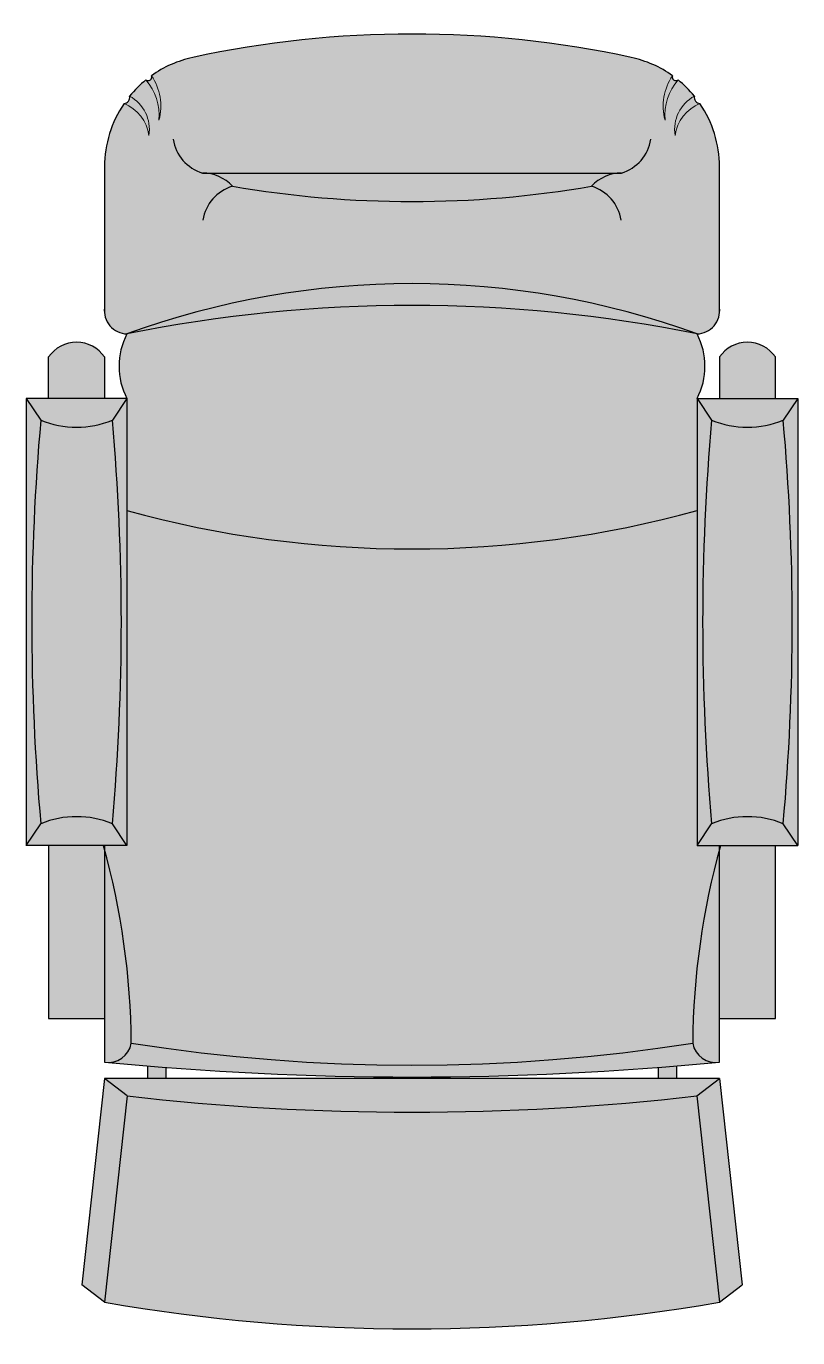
# Model space of a CAD drawing. Header units: metres. Extents: x 288.7 to 299.7, y 162.6 to 172.2.
# Drawn here: x 288.804 to 289.494, y 162.665 to 163.839 of the extents above; entities that cross this region are included whole.
import ezdxf

# ---------------------------------------------------------------- set-up
doc = ezdxf.new("R2010")
doc.units = ezdxf.units.M
doc.linetypes.add('HIDDEN2', pattern=[4.762499999999999, 3.175, -1.5875])
doc.layers.add('estofado', color=7, linetype='Continuous', lineweight=25)

# ---------------------------------------------------------------- blocks, each defined once
blk = doc.blocks.new('poltrona do Papai Grando')
at = {"layer": 'estofado', "ltscale": 0.2}
h = blk.add_hatch(color=256, dxfattribs=at)
h.set_gradient(color1=(211, 154, 90), color2=(229, 196, 158), one_color=1, tint=0.7599999904632568, name='CURVED')
h.paths.add_polyline_path([(0.2575062743808303, 1.096469031270829, 0.2674859538237799), (0.2353266266661649, 1.067974843419222, -0.3182466056640203), (0.2525179910738871, 1.103138972831005, 0.05163546287035863), (0.2379291512100963, 1.117681853767294, 0.201122898190206), (0.2262912216898485, 1.081667855315118, -0.2203343146613381), (0.2330614836741915, 1.121382755720333, 0.1019988306593014), (0.1961289889534328, 1.137707263217067, 0.1068511099730987), (-0.1961289889570708, 1.13770726323196, 0.1019988306675788), (-0.23306148367476, 1.121382755720276, -0.2203343146640432), (-0.2262912216904169, 1.081667855314606, 0.2011228981927105), (-0.2379291512106647, 1.117681853767237, 0.05163546287014718), (-0.2525179910744555, 1.103138972831005, -0.3182466056670801), (-0.235326626666847, 1.067974843418824, 0.2674859538254787), (-0.2575062743813987, 1.096469031270772, 0.1512587522375406), (-0.2750000000003183, 1.039964919139379), (-0.2750000000002046, 1.034300218747148), (-0.1873476936502811, 1.034300218747092, -0.002952736956715814), (-0.186929901297276, 1.034300218747205), (0.1869299012965939, 1.034300218747205, -0.00295273682413949), (0.1873476936308407, 1.034300218747205), (0.2749999999996362, 1.034300218747262), (0.2749999999996362, 1.039964919139322, 0.1512587522376448)])
h = blk.add_hatch(color=256, dxfattribs=at)
h.set_gradient(color1=(211, 154, 90), color2=(169, 111, 45), one_color=1, tint=0.4199999868869781, name='INVCURVED')
h.paths.add_polyline_path([(-0.2330614836748737, 1.121382755720447, -0.8034535012659603), (-0.2379291512106647, 1.117681853767181, -0.2011228981923988), (-0.2262912216904169, 1.081667855314606, 0.2203343146651717)])
h = blk.add_hatch(color=256, dxfattribs=at)
h.set_gradient(color1=(211, 154, 90), color2=(169, 111, 45), one_color=1, tint=0.4199999868869781, name='INVCURVED')
h.paths.add_polyline_path([(0.23792915121021, 1.117681853767408, -0.8034535012504704), (0.2330614836741915, 1.121382755720333, 0.2203343146610003), (0.2262912216898485, 1.081667855315175, -0.2011228981907191)])
h = blk.add_hatch(color=256, dxfattribs=at)
h.set_gradient(color1=(211, 154, 90), color2=(169, 111, 45), one_color=1, tint=0.4199999868869781, name='INVCURVED')
h.paths.add_polyline_path([(-0.2353266266667332, 1.067974843418823, 0.3182466056673517), (-0.2525179910744315, 1.103138972830988, -0.4555366156056263), (-0.2575062743813997, 1.096469031270772, -0.2674859538260895)])
h = blk.add_hatch(color=256, dxfattribs=at)
h.set_gradient(color1=(211, 154, 90), color2=(169, 111, 45), one_color=1, tint=0.4199999868869781, name='INVCURVED')
h.paths.add_polyline_path([(0.2525179910738675, 1.103138972831009, 0.318246605663952), (0.2353266266662173, 1.0679748434192, -0.267485953823273), (0.2575062743808313, 1.096469031270772, -0.455536615606773)])
h = blk.add_hatch(color=256, dxfattribs=at)
h.set_gradient(color1=(211, 154, 90), color2=(229, 196, 158), one_color=1, tint=0.7599999904632568, name='CURVED')
h.paths.add_polyline_path([(0.2749999999997499, 1.034300218747319), (0.1869299012965939, 1.034300218747205, 0.2130689696332129), (0.1606656974983025, 1.022389270055044, -0.08445436514259291), (-0.1606656974989846, 1.0223892700551, 0.2130689696330227), (-0.186929901297276, 1.034300218747205), (-0.1873476936502811, 1.034300218747205), (-0.2750000000003183, 1.034300218747035), (-0.2750000000003183, 0.9085701830952075, 0.3672238303882463), (-0.2550000000010186, 0.8902902520305815, -0.1767105893704423), (0.2549999999998818, 0.8902902520306952, 0.3672238304066144), (0.2749999999997499, 0.9085701830962307)])
h = blk.add_hatch(color=256, dxfattribs=at)
h.set_gradient(color1=(211, 154, 90), color2=(169, 111, 45), one_color=1, tint=0.4199999868869781, name='INVCURVED')
h.paths.add_polyline_path([(-0.1869299012949257, 1.034300218747205, -0.2130689696156331), (-0.1606656974989822, 1.022389270055098, 0.08445436514260002), (0.1606656974983023, 1.0223892700551, -0.2130689696155784), (0.1869299012942394, 1.034300218747205)])
h = blk.add_hatch(color=256, dxfattribs=at)
h.set_gradient(color1=(211, 154, 90), color2=(169, 111, 45), one_color=1, tint=0.4199999868869781, name='INVCURVED')
h.paths.add_polyline_path([(-0.2550000000003563, 0.8902902520307708, -0.09977883114233686), (0.2549999999998133, 0.8902902520306055, 0.1767105893701612)])
h = blk.add_hatch(color=256, dxfattribs=at)
h.set_gradient(color1=(211, 154, 90), color2=(229, 196, 158), one_color=1, tint=0.7599999904632568, name='CURVED')
h.paths.add_polyline_path([(-0.2550000000004439, 0.8902902520307534, 0.242781453603335), (-0.2550000000004502, 0.8325436522133102), (-0.2550000000004217, 0.7322122147303313, 0.1347357904892132), (0.2549999999997395, 0.732212214730331), (0.2549999999997681, 0.8325436522131326, 0.2427814536033447), (0.2549999999998836, 0.890290252030578, 0.09977883114236837)])
h = blk.add_hatch(color=256, dxfattribs=at)
h.set_gradient(color1=(211, 154, 90), color2=(229, 196, 158), one_color=1, tint=0.7599999904632568, name='CYLINDER')
h.paths.add_polyline_path([(-0.3250000000002728, 0.8325436522131326), (-0.275000000000432, 0.8325436522131328), (-0.275000000000432, 0.8697127252515315, 0.5245641704935581), (-0.3250000000002728, 0.8697127252517021)])
h = blk.add_hatch(color=256, dxfattribs=at)
h.set_gradient(color1=(211, 154, 90), color2=(229, 196, 158), one_color=1, tint=0.7599999904632568, name='CYLINDER')
h.paths.add_polyline_path([(0.2749999999997499, 0.8325436522131326), (0.3249999999995907, 0.8325436522131328), (0.3249999999995907, 0.8697127252517021, 0.5245641704935583), (0.2749999999997499, 0.8697127252515315)])
h = blk.add_hatch(color=256, dxfattribs=at)
h.set_gradient(color1=(211, 154, 90), color2=(229, 196, 158), one_color=1, tint=0.7599999904632568, name='SPHERICAL')
h.paths.add_polyline_path([(-0.3320010575904462, 0.813102513206104), (-0.3450000000002547, 0.8325436522131326), (-0.3450000000002547, 0.4325436522131553), (-0.3320010575904462, 0.451984791220184, -0.04466047626634569)])
h = blk.add_hatch(color=256, dxfattribs=at)
h.set_gradient(color1=(211, 154, 90), color2=(229, 196, 158), one_color=1, tint=0.7599999904632568, name='SPHERICAL')
h.paths.add_polyline_path([(-0.3320010575904462, 0.813102513206104, 0.1984322505648928), (-0.267998942410145, 0.813102513206104), (-0.2550000000003366, 0.8325436522131326), (-0.3450000000002548, 0.8325436522131328)])
h = blk.add_hatch(color=256, dxfattribs=at)
h.set_gradient(color1=(211, 154, 90), color2=(229, 196, 158), one_color=1, tint=0.7599999904632568, name='SPHERICAL')
h.paths.add_polyline_path([(-0.267998942410145, 0.813102513206104, -0.0446604762663457), (-0.267998942410145, 0.451984791220184), (-0.2550000000003365, 0.4325436522131554), (-0.2550000000004502, 0.8325436522129623)])
h = blk.add_hatch(color=256, dxfattribs=at)
h.set_gradient(color1=(211, 154, 90), color2=(229, 196, 158), one_color=1, tint=0.7599999904632568, name='SPHERICAL')
h.paths.add_polyline_path([(0.3320010575897641, 0.813102513206104), (0.3449999999995725, 0.8325436522131326), (0.2549999999996543, 0.8325436522131328), (0.2679989424094629, 0.813102513206104, 0.1984322505648929)])
h = blk.add_hatch(color=256, dxfattribs=at)
h.set_gradient(color1=(211, 154, 90), color2=(229, 196, 158), one_color=1, tint=0.7599999904632568, name='SPHERICAL')
h.paths.add_polyline_path([(0.2679989424094629, 0.813102513206104), (0.2549999999997681, 0.8325436522129628), (0.2549999999996544, 0.4325436522131553), (0.2679989424094629, 0.451984791220184, -0.04466047626634569)])
h = blk.add_hatch(color=256, dxfattribs=at)
h.set_gradient(color1=(211, 154, 90), color2=(229, 196, 158), one_color=1, tint=0.7599999904632568, name='SPHERICAL')
h.paths.add_polyline_path([(0.3320010575897641, 0.813102513206104, -0.0446604762663457), (0.3320010575897641, 0.451984791220184), (0.3449999999995726, 0.4325436522131554), (0.3449999999995726, 0.8325436522131326)])
h = blk.add_hatch(color=256, dxfattribs=at)
h.set_gradient(color1=(211, 154, 90), color2=(229, 196, 158), one_color=1, tint=0.7599999904632568)
h.paths.add_polyline_path([(-0.3320010575905049, 0.4519847912208418, -0.1984322505646952), (-0.2679989424102626, 0.4519847912206329, 0.04466047626632319), (-0.2679989424101792, 0.8131025132063717, -0.198432250564779), (-0.3320010575904465, 0.8131025132061042, 0.04466047626626403)])
h = blk.add_hatch(color=256, dxfattribs=at)
h.set_gradient(color1=(211, 154, 90), color2=(229, 196, 158), one_color=1, tint=0.7599999904632568)
h.paths.add_polyline_path([(0.267998942409429, 0.4519847912205703, -0.1984322505649799), (0.3320010575897562, 0.4519847912208694, 0.04466047626626009), (0.332001057589754, 0.8131025132060999, -0.1984322505644588), (0.2679989424095822, 0.8131025132063365, 0.04466047626632658)])
h = blk.add_hatch(color=256, dxfattribs=at)
h.set_gradient(color1=(211, 154, 90), color2=(229, 196, 158), one_color=1, tint=0.7599999904632568, name='CURVED')
h.paths.add_polyline_path([(0.2510448788162453, 0.2556677196425457, -0.06442941403424084), (0.2749999999997499, 0.4294286821768755), (0.2749999999997499, 0.4325436522130985), (0.2549999999996544, 0.4325436522130985), (0.2549999999997395, 0.7322122147303313, -0.1347357904892132), (-0.2550000000004217, 0.7322122147303312), (-0.2550000000003366, 0.4325436522130987), (-0.2750000000003183, 0.4325436522130986), (-0.2750000000003183, 0.4294286821764576, -0.06442941403406853), (-0.2510448788169277, 0.2556677196425817, 0.07840833913533811)])
h = blk.add_hatch(color=256, dxfattribs=at)
h.set_gradient(color1=(211, 154, 90), color2=(229, 196, 158), one_color=1, tint=0.7599999904632568, name='SPHERICAL')
h.paths.add_polyline_path([(-0.3320010575904462, 0.451984791220184), (-0.3450000000002926, 0.4325436522130986), (-0.2550000000002985, 0.4325436522130985), (-0.267998942410145, 0.451984791220184, 0.1984322505648928)])
h = blk.add_hatch(color=256, dxfattribs=at)
h.set_gradient(color1=(211, 154, 90), color2=(229, 196, 158), one_color=1, tint=0.7599999904632568, name='SPHERICAL')
h.paths.add_polyline_path([(0.3320010575897641, 0.451984791220184, 0.1984322505648927), (0.2679989424094629, 0.451984791220184), (0.2549999999996164, 0.4325436522130986), (0.3449999999996106, 0.4325436522130986)])
h = blk.add_hatch(color=256, dxfattribs=at)
h.set_gradient(color1=(211, 154, 90), color2=(229, 196, 158), one_color=1, tint=0.7599999904632568, name='CYLINDER')
h.paths.add_polyline_path([(-0.2750000000003183, 0.4294286821764577, 0.001181655452127135), (-0.2758555345891064, 0.4325436522130985), (-0.3250000000002728, 0.4325436522130985), (-0.3250000000002728, 0.2775977228534998), (-0.2750000000003183, 0.2775977228533861)])
h = blk.add_hatch(color=256, dxfattribs=at)
h.set_gradient(color1=(211, 154, 90), color2=(169, 111, 45), one_color=1, tint=0.4199999868869781, name='INVCURVED')
h.paths.add_polyline_path([(-0.2750000000003183, 0.2386638634000633, 0.0002487752736579468), (-0.2721744257262794, 0.2383916164482173, 0.3726067207427965), (-0.2510448788169276, 0.255667719642592, 0.06442941403406469), (-0.2750000000003183, 0.4294286821764574)])
h = blk.add_hatch(color=256, dxfattribs=at)
h.set_gradient(color1=(211, 154, 90), color2=(169, 111, 45), one_color=1, tint=0.4199999868869781, name='INVCURVED')
h.paths.add_polyline_path([(0.2510448788162455, 0.2556677196425913, 0.3726067207453157), (0.2721744257257824, 0.2383916164482225, 0.0002487752736516562), (0.2749999999997499, 0.2386638634000615), (0.2749999999997498, 0.4294286821768746, 0.06442941403422378)])
h = blk.add_hatch(color=256, dxfattribs=at)
h.set_gradient(color1=(211, 154, 90), color2=(229, 196, 158), one_color=1, tint=0.7599999904632568, name='CYLINDER')
h.paths.add_polyline_path([(0.3249999999997045, 0.4325436522130987), (0.2758555345884243, 0.4325436522130985, 0.00118165545196893), (0.2749999999997499, 0.429428682176875), (0.2749999999997499, 0.2775977228533862), (0.3249999999998181, 0.2775977228534998)])
h = blk.add_hatch(color=256, dxfattribs=at)
h.set_gradient(color1=(211, 154, 90), color2=(169, 111, 45), one_color=1, tint=0.4199999868869781, name='INVCURVED')
h.paths.add_polyline_path([(-0.2510448788169293, 0.2556677196425818, -0.372606720745184), (-0.2721744257264644, 0.2383916164482225, 0.04781486740149988), (0.2721744257258016, 0.238391616448223, -0.372606720744962), (0.2510448788162533, 0.2556677196425469, -0.07840833913533965)])
for points in [[(-0.2200532137401296, 0.2239042877285442), (-0.2200532137401296, 0.233345186396491, -0.001605651498578611), (-0.2364893598506796, 0.2348112867111354), (-0.2364893598506796, 0.2239042877285442)], [(0.2200532137401296, 0.233345186396491, 0.001605651498578611), (0.2364893598506796, 0.2348112867111354), (0.2364893598506796, 0.2239042877285442), (0.220053213740016, 0.2239042877285442)]]:
    blk.add_hatch(color=256, dxfattribs=at).paths.add_polyline_path(points)
h = blk.add_hatch(color=256, dxfattribs=at)
h.set_gradient(color1=(211, 154, 90), color2=(169, 111, 45), one_color=1, tint=0.4199999868869781, name='INVCURVED')
h.paths.add_polyline_path([(-0.2547724728377716, 0.2083848134047912), (-0.274999999999983, 0.2239042877285486), (-0.2952275271621886, 0.03942376205236985), (-0.2749999999999773, 0.02390428772861243)])
h = blk.add_hatch(color=256, dxfattribs=at)
h.set_gradient(color1=(211, 154, 90), color2=(169, 111, 45), one_color=1, tint=0.4199999868869781, name='INVCURVED')
h.paths.add_polyline_path([(-0.2749999999999773, 0.2239042877285442), (-0.2547724728377716, 0.2083848134047912, 0.0568635959874333), (0.2547724728377317, 0.2083848134047606), (0.2750000000000514, 0.2239042877286011)])
h = blk.add_hatch(color=256, dxfattribs=at)
h.set_gradient(color1=(211, 154, 90), color2=(169, 111, 45), one_color=1, tint=0.4199999868869781, name='INVCURVED')
h.paths.add_polyline_path([(0.2547724728377717, 0.2083848134047912), (0.2749999999999773, 0.02390428772861242), (0.2952275271621886, 0.03942376205236983), (0.274999999999983, 0.2239042877285486)])
h = blk.add_hatch(color=256, dxfattribs=at)
h.set_gradient(color1=(211, 154, 90), color2=(229, 196, 158), one_color=1, tint=0.7599999904632568, name='CURVED')
h.paths.add_polyline_path([(-0.2547724728377715, 0.2083848134047916), (-0.2749999999999773, 0.02390428772861242, 0.08692468264951002), (0.2749999999999773, 0.02390428772861242), (0.2547724728377716, 0.2083848134047912, -0.05686359598743781)])
for p, q in [((-0.2750000000003183, 1.039964919139436), (-0.2750000000003183, 0.9085701830953212)), ((-0.1873476936502811, 1.034300218747205), (0.1873476936494853, 1.034300218747205)), ((0.2749999999997499, 0.9085701830962307), (0.2749999999996362, 1.039964919139322)), ((-0.3250000000002728, 0.8325436522131326), (-0.3250000000002728, 0.8697127252517021)), ((-0.275000000000432, 0.8697127252515315), (-0.275000000000432, 0.8325436522131326)), ((0.2749999999997499, 0.8697127252515315), (0.2749999999997499, 0.8325436522131326)), ((0.3249999999995907, 0.8325436522131326), (0.3249999999995907, 0.8697127252517021)), ((-0.3450000000002547, 0.8325436522131326), (-0.3450000000002547, 0.4325436522131554)), ((-0.2550000000004502, 0.8325436522131326), (-0.3450000000002547, 0.8325436522131326)), ((-0.3450000000002547, 0.8325436522131326), (-0.3320010575904462, 0.813102513206104)), ((-0.2550000000003365, 0.8325436522131326), (-0.267998942410145, 0.813102513206104)), ((-0.2550000000004502, 0.8325436522131326), (-0.2550000000003365, 0.4325436522131554)), ((0.2549999999997681, 0.8325436522131326), (0.2549999999996544, 0.4325436522131554)), ((0.2549999999997681, 0.8325436522131326), (0.3449999999995725, 0.8325436522131326)), ((0.2549999999996544, 0.8325436522131326), (0.2679989424094629, 0.813102513206104)), ((0.3449999999995725, 0.8325436522131326), (0.3320010575897641, 0.813102513206104)), ((0.3449999999995725, 0.8325436522131326), (0.3449999999995725, 0.4325436522131554)), ((-0.3450000000002547, 0.4325436522131554), (-0.3320010575904462, 0.451984791220184)), ((-0.2550000000003365, 0.4325436522131554), (-0.267998942410145, 0.451984791220184)), ((0.2549999999996544, 0.4325436522131554), (0.2679989424094629, 0.451984791220184)), ((0.3449999999995725, 0.4325436522131554), (0.3320010575897641, 0.451984791220184)), ((-0.2550000000004502, 0.4325436522130985), (-0.3450000000002547, 0.4325436522130985)), ((-0.3250000000002728, 0.4325436522131554), (-0.3250000000002728, 0.2775977228533861)), ((-0.2750000000003183, 0.4325436522131554), (-0.2750000000003183, 0.2386638634000633)), ((0.2549999999997681, 0.4325436522130985), (0.3449999999995725, 0.4325436522130985)), ((0.2749999999997499, 0.2386638634000633), (0.2749999999997499, 0.4325436522131554)), ((0.3249999999998181, 0.2775977228535567), (0.3249999999997044, 0.4325436522131554)), ((-0.3250000000002728, 0.2775977228534998), (-0.275000000000432, 0.2775977228533861)), ((0.2749999999996362, 0.2775977228533861), (0.3249999999997044, 0.2775977228534998)), ((-0.2364893598506796, 0.2348112867111922), (-0.2364893598506796, 0.2239042877285442)), ((0.2364893598506796, 0.2348112867111922), (0.2364893598506796, 0.2239042877285442)), ((-0.2749999999999773, 0.223904287728601), (-0.2952275271621829, 0.03942376205242226)), ((-0.2547724728377716, 0.2083848134047912), (-0.2749999999999773, 0.2239042877285442)), ((-0.2200532137401296, 0.233345186396491), (-0.2200532137401296, 0.2239042877285442)), ((0.2200532137401296, 0.233345186396491), (0.2200532137401296, 0.2239042877285442)), ((0.2547724728377716, 0.2083848134047912), (0.2749999999999773, 0.2239042877285442)), ((0.2749999999999773, 0.223904287728601), (0.2952275271621829, 0.03942376205242226)), ((-0.2547724728377716, 0.2083848134047912), (-0.2749999999999773, 0.02390428772861242)), ((0.2547724728377716, 0.2083848134047912), (0.2749999999999773, 0.02390428772861242)), ((-0.2749999999999773, 0.02390428772861242), (-0.2952275271621829, 0.03942376205236542)), ((0.2749999999999773, 0.02390428772861242), (0.2952275271621829, 0.03942376205236542))]:
    blk.add_line(p, q, dxfattribs=at)
blk.add_lwpolyline([(0.2749999999999773, 0.2239042877285442), (0.2749999999999773, 0.223904287728601), (-0.2749999999999773, 0.2239042877285442)], dxfattribs=at)
for centre, radius, start, end in [((-3.410605131648481e-13, 0.2304178910635528), 0.9282459723365032, 77.802046223583, 102.1979537764036), ((-0.1750000000002956, 1.039964919139436), 0.1, 102.197953776417, 125.4937986073704), ((0.1749999999998408, 1.039964919139379), 0.1, 54.50620139270188, 77.802046223583), ((-0.1750000000002956, 1.039964919139436), 0.1, 128.9978709059589, 140.8213467493387), ((-0.2359035024995819, 1.120069176342952), 0.003130904307261154, 229.6853182777535, 24.80635123509961), ((0.2359035024990135, 1.120069176342952), 0.003130904307261153, 155.1936487649004, 310.3146817222465), ((0.1749999999998408, 1.039964919139379), 0.1, 39.17865325072631, 51.00212909413364), ((-0.1750000000002956, 1.039964919139436), 0.1, 145.5948531046795, 180), ((-0.257913018046338, 1.101973501990074), 0.005519478082991238, 274.2260952354511, 12.19010461827376), ((0.2579130180457696, 1.101973501990074), 0.005519478082991237, 167.8098953817262, 265.7739047645557), ((0.1749999999998408, 1.039964919139379), 0.1, 359.9999999999674, 34.40514689538565), ((-0.1763564211825042, 1.070450969108549), 0.03778471678005692, 189.0675087903988, 253.0886326913847), ((0.176356421181822, 1.070450969108549), 0.03778471678005692, 286.9113673086154, 350.9324912096012), ((-0.1871387974649679, 0.998927214265052), 0.03537362129757551, 41.54929513369547, 90.33835776219495), ((0.1871387974642857, 0.998927214265052), 0.03537362129757551, 89.66164223780504, 138.4507048663045), ((-0.1496744250312076, 0.9862385196937566), 0.03778471678005692, 106.9113673086154, 170.9324912096012), ((-3.410605131648481e-13, 1.966803112659534), 0.9579827620868744, 260.3451536595961, 279.6548463404173), ((0.1496744250306392, 0.9862385196937566), 0.03778471678005692, 9.067508790398835, 73.08863269138465), ((-3.410605131648481e-13, 0.1913021222878797), 0.7440493300322719, 69.95736998929753, 110.0426300106952), ((-6.821210263296962e-13, -0.3748141005057164), 1.290547954477709, 78.60390742676141, 101.3960925732054), ((-0.2542335273703884, 0.9112097725205786), 0.02093355721859424, 172.7560807599446, 267.9016721960985), ((0.2542335273697063, 0.9112097725205786), 0.02093355721859424, 272.0983278039014, 7.243919240055407), ((-0.3000000000004093, 0.8524404716408185), 0.03038635787309254, 34.64021271040776, 145.3597872892064), ((-0.1990413891269327, 0.861416952122056), 0.06296851259569447, 152.7073521624999, 207.2926478378672), ((0.1990413891262506, 0.861416952122056), 0.06296851259569447, 332.7073521621328, 27.29264783750013), ((0.2999999999997272, 0.8524404716408185), 0.03038635787309254, 34.64021271079624, 145.3597872895886), ((1.685428456285422, 0.6325436522130872), 2.025493358601917, 174.8856848574337, 185.1143151425631), ((-0.3000000000006366, 0.8905622114195921), 0.0838097400914175, 247.5529282205267, 292.4470717798893), ((-2.285428456286013, 0.6325436522130872), 2.025493358601917, 354.8856848574369, 5.114315142566366), ((2.285428456285331, 0.6325436522130872), 2.025493358601917, 174.8856848574337, 185.1143151425631), ((0.2999999999999545, 0.8905622114195921), 0.0838097400914175, 247.5529282201107, 292.4470717794672), ((-1.685428456286104, 0.6325436522130872), 2.025493358601917, 354.8856848574369, 5.114315142566366), ((-3.410605131648481e-13, 1.661329849751894), 0.9634752615963231, 254.6528397737812, 285.3471602262188), ((-0.3000000000006366, 0.374525093007378), 0.0838097400914175, 67.5529282201094, 112.4470717794732), ((0.2999999999999545, 0.374525093007378), 0.0838097400914175, 67.55292822053279, 112.4470717798894), ((-0.9344535606363706, 0.249983026081054), 0.6834323244675198, 0.4680392038294738, 15.46263173973833), ((0.9344535606356885, 0.249983026081054), 0.6834323244675198, 164.5373682602617, 179.5319607961706), ((-0.2715917334480764, 0.2592382575692227), 0.02085478305614977, 260.5940432249284, 350.1418479779539), ((0.2715917334473943, 0.2592382575692227), 0.02085478305614977, 189.8581520220461, 279.4059567750716), ((-3.410605131648481e-13, 3.078012204778531), 2.852634572406483, 264.46797460252, 275.532025397493), ((1.13686837721616e-13, 2.44134836108384), 2.247450826643229, 263.4909214784603, 276.5090785215333), ((-1.13686837721616e-13, 1.593781329878198), 1.593781329878178, 260.0641396638557, 279.9358603361512)]:
    blk.add_arc(centre, radius, start, end, dxfattribs=at)
at = {"layer": 'estofado', "lineweight": 5, "ltscale": 0.2}
for centre, radius, start, end in [((-0.2750655353858065, 1.085793826471161), 0.04894851697897478, 355.1646834071024, 40.65181104222577), ((-0.2725508055843875, 1.09421642961405), 0.04793136571173382, 344.8229285663937, 34.52567965028381), ((0.2725508055838191, 1.09421642961405), 0.04793136571173381, 145.4743203497162, 195.1770714336063), ((0.275065535385238, 1.085793826471161), 0.04894851697897477, 139.3481889577743, 184.8353165928944), ((-0.271142482268715, 1.062975392178203), 0.03616310309154002, 7.946437530334228, 67.8473714006198), ((-0.2687479268849984, 1.073419930669104), 0.03386195923798511, 350.7465215238126, 61.36050131768622), ((0.2687479268844299, 1.073419930669104), 0.0338619592379851, 118.6394986823138, 189.2534784761906), ((0.2711424822681465, 1.062975392178203), 0.03616310309154001, 112.1526285993802, 172.0535624696658)]:
    blk.add_arc(centre, radius, start, end, dxfattribs=at)
at = {"layer": 'estofado', "linetype": 'HIDDEN2', "ltscale": 0.2}
blk.add_arc((-2.273736754432321e-13, 1.846706956539094), 1.610723248892971, 261.0334112832325, 278.9665887167546, dxfattribs=at)

msp = doc.modelspace()

# ---------------------------------------------------------------- block references
at = {"layer": 'estofado'}
msp.add_blockref('poltrona do Papai Grando', (289.14887615423, 162.6729768589858), dxfattribs=at)

doc.saveas('drawing.dxf')
